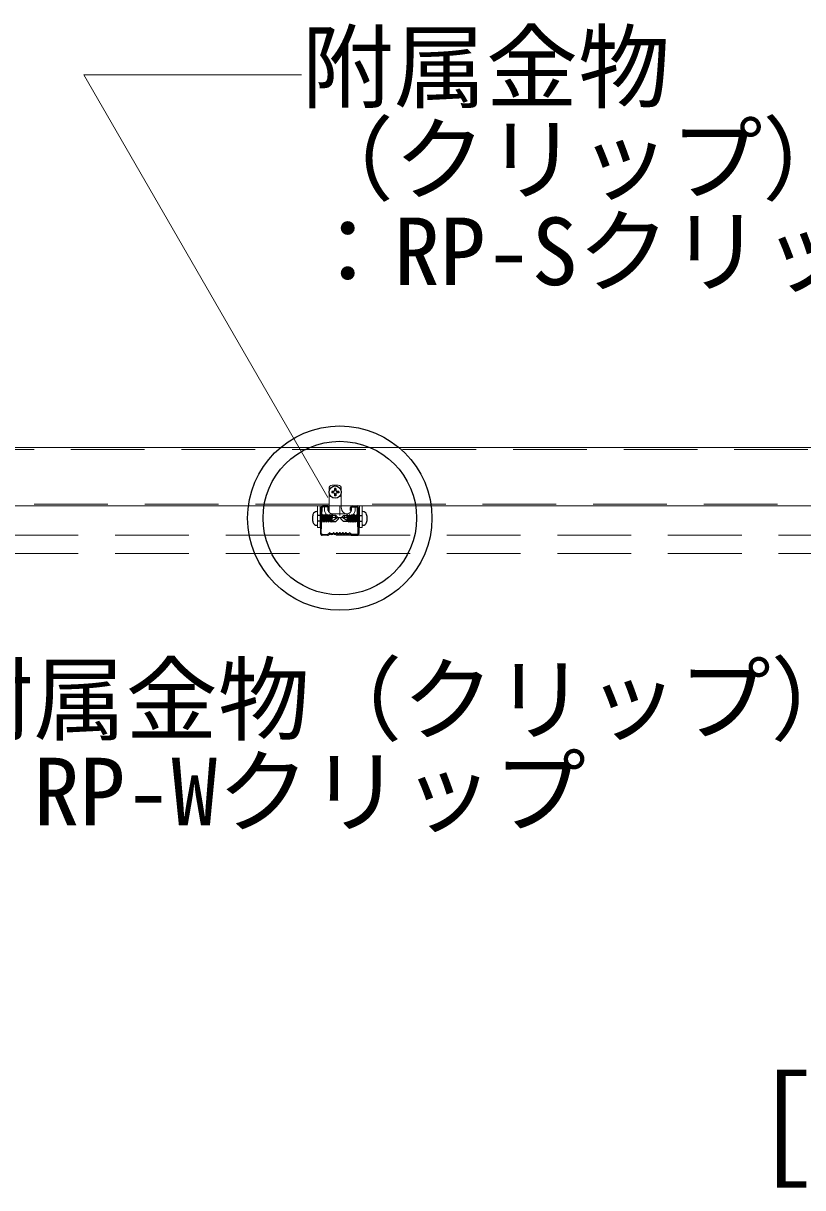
# Model space of a CAD drawing. Units: millimetres on the paper, with parts at other scales. Extents: x -195 to 195, y -140 to 138.
# Drawn here: x -106.72 to -94.03, y -40.55 to -21.6 of the extents above; entities that cross this region are included whole.
import ezdxf
from ezdxf.enums import TextEntityAlignment as Align

# ---------------------------------------------------------------- set-up
doc = ezdxf.new("R2010")
doc.units = ezdxf.units.MM
doc.linetypes.add('DASHED1', pattern=[1.8, 1.2, -0.6])
doc.linetypes.add('DASHED2', pattern=[3, 2, -1])
for name, color, linetype, lineweight in [('7-2_野縁受け', 3, 'Continuous', 18), ('7-3_野縁', 2, 'Continuous', 25), ('7-6_文字', 3, 'Continuous', 18), ('7-A_クリップ', 7, 'Continuous', 18), ('7-B_補強金具・金具・その他', 3, 'Continuous', 18), ('7-C_ビス・アンカーボルト・強調図形', 2, 'Continuous', 25), ('7-D_パネル', 4, 'Continuous', 9)]:
    doc.layers.add(name, color=color, linetype=linetype, lineweight=lineweight)
doc.styles.add('ＭＳ ゴシック', font='')
doc.styles.get('ＭＳ ゴシック').set_extended_font_data('MS Gothic')

msp = doc.modelspace()

# ---------------------------------------------------------------- linework, layer by layer
at = {"layer": '7-2_野縁受け'}
for p, q in [((-86.826, -28.505), (-106.962, -28.505)), ((-106.962, -29.455), (-101.743, -29.455)), ((-101.543, -29.455), (-92.643, -29.455))]:
    msp.add_line(p, q, dxfattribs=at)
at = {"layer": '7-2_野縁受け', "linetype": 'DASHED1'}
for p, q in [((-86.746, -28.535), (-106.962, -28.535)), ((-101.743, -29.425), (-106.962, -29.425)), ((-101.743, -29.455), (-101.543, -29.455)), ((-92.643, -29.425), (-101.543, -29.425))]:
    msp.add_line(p, q, dxfattribs=at)
at = {"layer": '7-3_野縁'}
for p, q in [((-101.869, -29.48), (-101.881, -29.906)), ((-101.869, -29.904), (-101.856, -29.48)), ((-101.769, -29.455), (-101.844, -29.455)), ((-101.769, -29.468), (-101.844, -29.468)), ((-101.756, -29.53), (-101.756, -29.48)), ((-101.756, -29.53), (-101.744, -29.53)), ((-101.744, -29.53), (-101.744, -29.48)), ((-101.392, -29.53), (-101.392, -29.48)), ((-101.38, -29.53), (-101.392, -29.53)), ((-101.38, -29.53), (-101.38, -29.48)), ((-101.367, -29.455), (-101.292, -29.455)), ((-101.367, -29.468), (-101.292, -29.468)), ((-101.269, -29.904), (-101.28, -29.48)), ((-101.267, -29.48), (-101.256, -29.904)), ((-101.856, -29.918), (-101.766, -29.918)), ((-101.856, -29.918), (-101.766, -29.918)), ((-101.766, -29.93), (-101.856, -29.93)), ((-101.766, -29.93), (-101.856, -29.93)), ((-101.74, -29.896), (-101.758, -29.914)), ((-101.758, -29.914), (-101.74, -29.896)), ((-101.731, -29.905), (-101.749, -29.923)), ((-101.731, -29.905), (-101.749, -29.923)), ((-101.406, -29.905), (-101.388, -29.923)), ((-101.397, -29.896), (-101.379, -29.914)), ((-101.281, -29.918), (-101.371, -29.918)), ((-101.371, -29.93), (-101.281, -29.93))]:
    msp.add_line(p, q, dxfattribs=at)
for centre, radius, start, end in [((-101.844, -29.48), 0.025, 90.003, 180.003), ((-101.844, -29.48), 0.0125, 90.003, 180.003), ((-101.769, -29.48), 0.025, 0.003, 90.003), ((-101.769, -29.48), 0.0125, 0.003, 90.003), ((-101.367, -29.48), 0.025, 89.997, 179.997), ((-101.367, -29.48), 0.0125, 89.997, 179.997), ((-101.292, -29.48), 0.025, 359.997, 89.997), ((-101.292, -29.48), 0.0125, 359.997, 89.997), ((-101.856, -29.905), 0.025, 177.476, 270), ((-101.856, -29.905), 0.025, 177.476, 270), ((-101.856, -29.905), 0.0125, 177.476, 270), ((-101.856, -29.905), 0.0125, 177.476, 270), ((-101.766, -29.905), 0.0125, 270, 315), ((-101.766, -29.905), 0.0125, 270, 315), ((-101.766, -29.905), 0.025, 270, 315), ((-101.766, -29.905), 0.025, 270, 315), ((-101.731, -29.905), 0.0125, 46.3972, 135), ((-101.7, -29.872), 0.0453, 226.3972, 313.6028), ((-101.7, -29.872), 0.0328, 226.3972, 313.6028), ((-101.669, -29.905), 0.0125, 36.8699, 133.6028), ((-101.644, -29.886), 0.0313, 216.8699, 323.1301), ((-101.644, -29.886), 0.0188, 216.8699, 323.1301), ((-101.618, -29.905), 0.0125, 36.8699, 143.1301), ((-101.594, -29.886), 0.0313, 216.8699, 323.1301), ((-101.594, -29.886), 0.0188, 216.8699, 323.1301), ((-101.569, -29.905), 0.0125, 36.8699, 143.1301), ((-101.544, -29.886), 0.0313, 216.8699, 323.1301), ((-101.544, -29.886), 0.0188, 216.8699, 323.1301), ((-101.519, -29.905), 0.0125, 36.8699, 143.1301), ((-101.494, -29.886), 0.0313, 216.8699, 323.1301), ((-101.494, -29.886), 0.0188, 216.8699, 323.1301), ((-101.469, -29.905), 0.0125, 46.3972, 143.1301), ((-101.437, -29.872), 0.0453, 226.3972, 313.6028), ((-101.437, -29.872), 0.0328, 226.3972, 313.6028), ((-101.406, -29.905), 0.0125, 45, 133.6028), ((-101.371, -29.905), 0.025, 225, 270), ((-101.371, -29.905), 0.0125, 225, 270), ((-101.281, -29.905), 0.0125, 270, 2.524), ((-101.281, -29.905), 0.025, 270, 2.524), ((-101.281, -29.905), 0.0125, 270, 2.524), ((-101.281, -29.905), 0.025, 270, 2.524)]:
    msp.add_arc(centre, radius, start, end, dxfattribs=at)
at = {"layer": '7-6_文字', "color": 7}
for p, q in [((-101.763, -29.32), (-105.737, -22.439)), ((-105.737, -22.439), (-102.189, -22.439))]:
    msp.add_line(p, q, dxfattribs=at)
at = {"layer": '7-A_クリップ'}
for p, q in [((-101.743, -29.558), (-101.743, -29.168)), ((-101.593, -29.118), (-101.693, -29.118)), ((-101.543, -29.493), (-101.543, -29.168)), ((-101.818, -29.468), (-101.76, -29.468)), ((-101.818, -29.468), (-101.818, -29.51)), ((-101.76, -29.468), (-101.76, -29.51)), ((-101.568, -29.462), (-101.568, -29.611)), ((-101.375, -29.468), (-101.318, -29.468)), ((-101.375, -29.468), (-101.375, -29.51)), ((-101.318, -29.468), (-101.318, -29.51)), ((-101.45, -29.643), (-101.685, -29.643)), ((-101.45, -29.585), (-101.45, -29.585))]:
    msp.add_line(p, q, dxfattribs=at)
at = {"layer": '7-A_クリップ', "linetype": 'DASHED1'}
for p in [(-101.688, -29.585), (-101.45, -29.585)]:
    msp.add_line(p, (-101.686, -29.585), dxfattribs=at)
at = {"layer": '7-A_クリップ'}
for centre, radius, start, end in [((-101.693, -29.168), 0.05, 90.0024, 180.0025), ((-101.593, -29.168), 0.05, 0.0024, 90.0024), ((-101.685, -29.51), 0.133, 180.001, 270.0025), ((-101.685, -29.51), 0.075, 180.001, 219.9576), ((-101.45, -29.493), 0.0925, 180.0025, 270.0025), ((-101.45, -29.51), 0.133, 270.0025, 0.001), ((-101.45, -29.51), 0.075, 270.0025, 0.001)]:
    msp.add_arc(centre, radius, start, end, dxfattribs=at)
at = {"layer": '7-A_クリップ', "linetype": 'DASHED1'}
msp.add_arc((-101.685, -29.51), 0.075, 219.9576, 268.2527, dxfattribs=at)
at = {"layer": '7-B_補強金具・金具・その他'}
for p, q in [((-101.93, -29.455), (-101.93, -29.808)), ((-101.89, -29.455), (-101.89, -29.808)), ((-101.245, -29.455), (-101.245, -29.808)), ((-101.205, -29.455), (-101.205, -29.808)), ((-101.89, -29.808), (-101.93, -29.808)), ((-101.205, -29.808), (-101.245, -29.808))]:
    msp.add_line(p, q, dxfattribs=at)
at = {"layer": '7-C_ビス・アンカーボルト・強調図形'}
for p, q in [((-101.655, -29.173), (-101.655, -29.205)), ((-101.63, -29.173), (-101.655, -29.173)), ((-101.63, -29.173), (-101.63, -29.205)), ((-101.7, -29.218), (-101.7, -29.243)), ((-101.668, -29.218), (-101.7, -29.218)), ((-101.668, -29.243), (-101.7, -29.243)), ((-101.655, -29.255), (-101.655, -29.288)), ((-101.63, -29.288), (-101.655, -29.288)), ((-101.63, -29.255), (-101.63, -29.288)), ((-101.585, -29.218), (-101.618, -29.218)), ((-101.585, -29.243), (-101.618, -29.243)), ((-101.585, -29.218), (-101.585, -29.243)), ((-101.943, -29.545), (-101.93, -29.545)), ((-101.193, -29.545), (-101.206, -29.545)), ((-101.857, -29.612), (-101.877, -29.612)), ((-101.857, -29.705), (-101.877, -29.705)), ((-101.871, -29.705), (-101.857, -29.635)), ((-101.864, -29.721), (-101.871, -29.705)), ((-101.864, -29.721), (-101.857, -29.683)), ((-101.864, -29.721), (-101.857, -29.711)), ((-101.856, -29.682), (-101.839, -29.595)), ((-101.856, -29.711), (-101.851, -29.705)), ((-101.833, -29.705), (-101.856, -29.705)), ((-101.852, -29.611), (-101.839, -29.595)), ((-101.851, -29.705), (-101.833, -29.611)), ((-101.833, -29.611), (-101.839, -29.595)), ((-101.814, -29.611), (-101.833, -29.611)), ((-101.833, -29.705), (-101.814, -29.611)), ((-101.826, -29.72), (-101.833, -29.705)), ((-101.826, -29.72), (-101.801, -29.595)), ((-101.826, -29.72), (-101.813, -29.705)), ((-101.814, -29.611), (-101.801, -29.595)), ((-101.813, -29.705), (-101.795, -29.611)), ((-101.795, -29.705), (-101.813, -29.705)), ((-101.795, -29.611), (-101.801, -29.595)), ((-101.776, -29.611), (-101.795, -29.611)), ((-101.795, -29.705), (-101.776, -29.611)), ((-101.788, -29.72), (-101.795, -29.705)), ((-101.788, -29.72), (-101.763, -29.595)), ((-101.788, -29.72), (-101.776, -29.705)), ((-101.776, -29.611), (-101.763, -29.595)), ((-101.776, -29.705), (-101.757, -29.611)), ((-101.757, -29.705), (-101.776, -29.705)), ((-101.757, -29.611), (-101.763, -29.595)), ((-101.738, -29.611), (-101.757, -29.611)), ((-101.757, -29.705), (-101.738, -29.611)), ((-101.75, -29.72), (-101.757, -29.705)), ((-101.75, -29.72), (-101.725, -29.595)), ((-101.75, -29.72), (-101.738, -29.705)), ((-101.738, -29.611), (-101.725, -29.595)), ((-101.738, -29.705), (-101.719, -29.611)), ((-101.719, -29.705), (-101.738, -29.705)), ((-101.719, -29.611), (-101.725, -29.595)), ((-101.7, -29.611), (-101.719, -29.611)), ((-101.719, -29.705), (-101.7, -29.611)), ((-101.713, -29.72), (-101.719, -29.705)), ((-101.713, -29.72), (-101.688, -29.595)), ((-101.713, -29.72), (-101.7, -29.705)), ((-101.702, -29.708), (-101.631, -29.708)), ((-101.7, -29.611), (-101.688, -29.595)), ((-101.7, -29.705), (-101.681, -29.611)), ((-101.7, -29.705), (-101.602, -29.637)), ((-101.681, -29.611), (-101.688, -29.595)), ((-101.631, -29.608), (-101.682, -29.608)), ((-101.581, -29.658), (-101.631, -29.608)), ((-101.631, -29.708), (-101.581, -29.658)), ((-101.555, -29.658), (-101.505, -29.608)), ((-101.505, -29.708), (-101.555, -29.658)), ((-101.436, -29.705), (-101.534, -29.637)), ((-101.505, -29.608), (-101.454, -29.608)), ((-101.434, -29.708), (-101.505, -29.708)), ((-101.455, -29.611), (-101.448, -29.595)), ((-101.436, -29.705), (-101.455, -29.611)), ((-101.436, -29.611), (-101.448, -29.595)), ((-101.423, -29.72), (-101.448, -29.595)), ((-101.436, -29.611), (-101.417, -29.611)), ((-101.417, -29.705), (-101.436, -29.611)), ((-101.423, -29.72), (-101.436, -29.705)), ((-101.423, -29.72), (-101.417, -29.705)), ((-101.417, -29.611), (-101.411, -29.595)), ((-101.398, -29.705), (-101.417, -29.611)), ((-101.417, -29.705), (-101.398, -29.705)), ((-101.398, -29.611), (-101.411, -29.595)), ((-101.386, -29.72), (-101.411, -29.595)), ((-101.398, -29.611), (-101.379, -29.611)), ((-101.379, -29.705), (-101.398, -29.611)), ((-101.386, -29.72), (-101.398, -29.705)), ((-101.386, -29.72), (-101.379, -29.705)), ((-101.379, -29.611), (-101.373, -29.595)), ((-101.36, -29.705), (-101.379, -29.611)), ((-101.379, -29.705), (-101.36, -29.705)), ((-101.36, -29.611), (-101.373, -29.595)), ((-101.348, -29.72), (-101.373, -29.595)), ((-101.36, -29.611), (-101.341, -29.611)), ((-101.341, -29.705), (-101.36, -29.611)), ((-101.348, -29.72), (-101.36, -29.705)), ((-101.348, -29.72), (-101.341, -29.705)), ((-101.341, -29.611), (-101.335, -29.595)), ((-101.323, -29.705), (-101.341, -29.611)), ((-101.341, -29.705), (-101.323, -29.705)), ((-101.322, -29.611), (-101.335, -29.595)), ((-101.31, -29.72), (-101.335, -29.595)), ((-101.31, -29.72), (-101.323, -29.705)), ((-101.322, -29.611), (-101.303, -29.611)), ((-101.303, -29.705), (-101.322, -29.611)), ((-101.31, -29.72), (-101.303, -29.705)), ((-101.303, -29.611), (-101.297, -29.595)), ((-101.285, -29.705), (-101.303, -29.611)), ((-101.303, -29.705), (-101.28, -29.705)), ((-101.284, -29.611), (-101.297, -29.595)), ((-101.28, -29.682), (-101.297, -29.595)), ((-101.28, -29.711), (-101.285, -29.705)), ((-101.279, -29.612), (-101.259, -29.612)), ((-101.265, -29.705), (-101.279, -29.635)), ((-101.272, -29.721), (-101.279, -29.683)), ((-101.279, -29.705), (-101.259, -29.705)), ((-101.272, -29.721), (-101.279, -29.711)), ((-101.272, -29.721), (-101.265, -29.705)), ((-101.943, -29.77), (-101.93, -29.77)), ((-101.193, -29.77), (-101.206, -29.77))]:
    msp.add_line(p, q, dxfattribs=at)
at = {"layer": '7-C_ビス・アンカーボルト・強調図形', "linetype": 'DASHED2'}
for p, q in [((-101.93, -29.611), (-101.931, -29.611)), ((-101.877, -29.612), (-101.931, -29.612)), ((-101.877, -29.705), (-101.931, -29.705)), ((-101.93, -29.705), (-101.93, -29.705)), ((-101.259, -29.612), (-101.205, -29.612)), ((-101.259, -29.705), (-101.205, -29.705)), ((-101.206, -29.611), (-101.205, -29.611)), ((-101.206, -29.705), (-101.206, -29.705))]:
    msp.add_line(p, q, dxfattribs=at)
at = {"layer": '7-C_ビス・アンカーボルト・強調図形'}
for points in [[(-101.857, -29.634), (-101.852, -29.611), (-101.857, -29.611)], [(-101.28, -29.634), (-101.284, -29.611), (-101.28, -29.611)]]:
    msp.add_lwpolyline(points, dxfattribs=at)
for centre, radius in [((-101.568, -29.653), 1.5), ((-101.568, -29.653), 1.25), ((-101.643, -29.23), 0.1)]:
    msp.add_circle(centre, radius, dxfattribs=at)
for centre, radius, start, end in [((-101.668, -29.205), 0.0125, 270, 0), ((-101.668, -29.255), 0.0125, 0, 90), ((-101.618, -29.205), 0.0125, 180, 270), ((-101.618, -29.255), 0.0125, 90, 180), ((-101.943, -29.61), 0.0641, 90, 166.104), ((-101.193, -29.61), 0.0641, 13.896, 90), ((-101.747, -29.658), 0.266, 166.104, 180), ((-101.747, -29.658), 0.266, 180, 193.8961), ((-101.943, -29.706), 0.0641, 193.8961, 270), ((-101.602, -29.637), 0.0415, 135, 214.5524), ((-101.534, -29.637), 0.0415, 325.4476, 45), ((-101.193, -29.706), 0.0641, 270, 346.1039), ((-101.389, -29.658), 0.266, 360, 13.896), ((-101.389, -29.658), 0.266, 346.1039, 0)]:
    msp.add_arc(centre, radius, start, end, dxfattribs=at)
at = {"layer": '7-D_パネル', "linetype": 'DASHED1'}
for p, q in [((-114.225, -29.93), (-55.735, -29.93)), ((-114.225, -30.23), (-55.735, -30.23))]:
    msp.add_line(p, q, dxfattribs=at)

# ---------------------------------------------------------------- texts
at = {"layer": '7-6_文字', "color": 7, "style": 'ＭＳ ゴシック'}
for s, height, p in [('附属金物', 1.1, (-102.189, -23.189)), ('（クリップ）', 1.1, (-102.189, -24.689)), ('：RP-Sクリップ', 1.1, (-102.189, -26.189)), ('附属金物（クリップ）', 1.1, (-108.056, -33.484)), ('：RP-Wクリップ', 1.1, (-108.056, -34.984)), ('[野縁方向\u3000断面図]', 1.466, (-94.806, -40.653))]:
    msp.add_text(s, height=height, dxfattribs=at).set_placement(p, align=Align.BOTTOM_LEFT)

doc.saveas('drawing.dxf')
